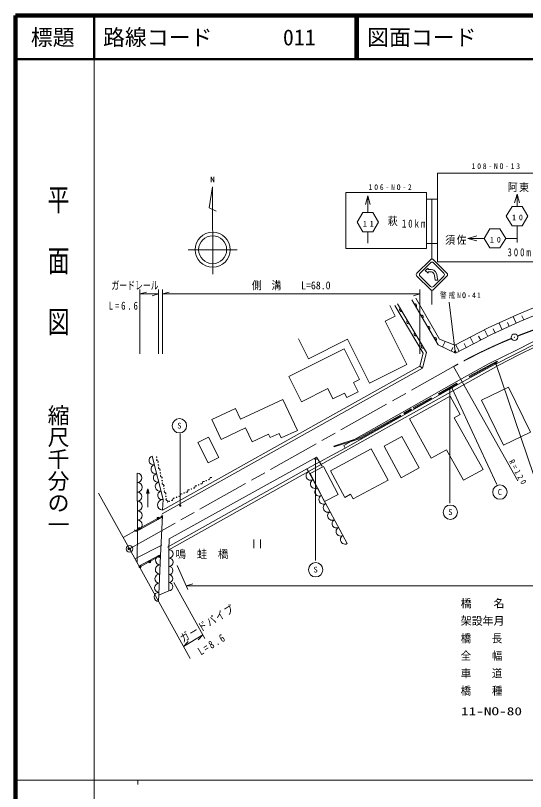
# Model space of a CAD drawing. Units: millimetres, scale not verified. Extents: x 40000 to 680000, y 20000 to 380000.
# Drawn here: x 40000 to 156598, y 202409 to 380000 of the extents above; entities that cross this region are included whole.
import ezdxf
from ezdxf.enums import TextEntityAlignment as Align

# ---------------------------------------------------------------- set-up
doc = ezdxf.new("R2010")
doc.units = ezdxf.units.MM
doc.header["$LTSCALE"] = 1000
doc.header["$PDMODE"] = 32
doc.header["$PDSIZE"] = 500
doc.linetypes.add('CHAIN', pattern=[18.5, 12, -1.5, 3.5, -1.5])
for name, color, linetype, lineweight in [('M-BGD', 7, 'Continuous', 13), ('M-BMK', 2, 'CHAIN', 13), ('M-BMK-SRVR', 3, 'Continuous', 13), ('M-STR-HTXT', 7, 'Continuous', 13), ('M-STR-STR1', 1, 'Continuous', 13), ('M-STR-STRC', 7, 'Continuous', 13), ('M-TTL', 2, 'Continuous', 140), ('M-TTL-BAND', 7, 'Continuous', 13), ('M-TTL-LINE', 7, 'Continuous', 50)]:
    doc.layers.add(name, color=color, linetype=linetype, lineweight=lineweight)
doc.layers.add('M-OTRS', color=6, linetype='Continuous')
doc.layers.add('M-TTL-TXT', color=7, linetype='Continuous')
doc.styles.add('@ＭＳ ゴシック', font='')
doc.styles.add('ＭＳ ゴシック', font='')
doc.styles.get('@ＭＳ ゴシック').set_extended_font_data('@MS Gothic')
doc.styles.get('ＭＳ ゴシック').set_extended_font_data('MS Gothic')

msp = doc.modelspace()

# ---------------------------------------------------------------- linework, layer by layer
at = {"layer": 'M-BGD'}
for p, q in [((130613, 314911), (136642, 304641)), ((136974, 305900), (131523, 315308)), ((133942, 302839), (127345, 314024)), ((154503, 309569), (153799, 311103)), ((156198, 310317), (155803, 311247)), ((151257, 308078), (150547, 309624)), ((152880, 308824), (152456, 309748)), ((148000, 306536), (147213, 308061)), ((149633, 307333), (149206, 308264)), ((144714, 304840), (143923, 306373)), ((146357, 305688), (145884, 306605)), ((137633, 304161), (138240, 305413)), ((139615, 303200), (140028, 304052)), ((141428, 303144), (140633, 304685)), ((143071, 303992), (142595, 304914)), ((133081, 299302), (133942, 302839)), ((143752, 297467), (150129, 300908)), ((143847, 297291), (150224, 300732)), ((150129, 300908), (150224, 300732)), ((73522, 265937), (133081, 299302)), ((73629, 266799), (132473, 299763)), ((132473, 299763), (133081, 299302)), ((143752, 297467), (143847, 297291)), ((136707, 293423), (140874, 295822)), ((136807, 293250), (140974, 295649)), ((140874, 295822), (140974, 295649)), ((136707, 293423), (136807, 293250)), ((130995, 290267), (135036, 292509)), ((131092, 290093), (135133, 292334)), ((135036, 292509), (135133, 292334)), ((90260, 290097), (91444, 287583)), ((128768, 288985), (130428, 289969)), ((128870, 288813), (130530, 289797)), ((130428, 289969), (130530, 289797)), ((130995, 290267), (131092, 290093)), ((128035, 288557), (128132, 288383)), ((128768, 288985), (128870, 288813)), ((106634, 276214), (115381, 281018)), ((112791, 281442), (112853, 281251)), ((115037, 281628), (115381, 281018)), ((73731, 269232), (71273, 279161)), ((67892, 262334), (67832, 275282)), ((74730, 258342), (106634, 276214)), ((75073, 257731), (106976, 275604)), ((106634, 276214), (106976, 275604)), ((115844, 259135), (106976, 275604)), ((70235, 267452), (70235, 271677)), ((73629, 266799), (73731, 269232)), ((68426, 262347), (72719, 264721)), ((72719, 264721), (73157, 264963)), ((64609, 260514), (67892, 262334)), ((67988, 262105), (68426, 262347)), ((94463, 260107), (94463, 258107)), ((95983, 258107), (95983, 260107)), ((67303, 255641), (73428, 258796)), ((75073, 257731), (75031, 248308)), ((72754, 256448), (68356, 254039)), ((72704, 245870), (73164, 256414)), ((72769, 247354), (75031, 248308))]:
    msp.add_line(p, q, dxfattribs=at)
for points in [[(196874, 318025), (184400, 317230), (176185, 316368), (168234, 314513), (160615, 312194), (155315, 309942), (148822, 306960), (140606, 302720), (136642, 304641)], [(136974, 305900), (140419, 304575), (148038, 308484), (154597, 311466), (159897, 313718), (167583, 316103), (175732, 318025), (183881, 318753), (197019, 319615)], [(115037, 281628), (142006, 296824), (148317, 300322), (154548, 303403), (158295, 305346), (167651, 308385), (172756, 309558), (179784, 310936), (188183, 311693), (196077, 312102), (363800, 316558)], [(115381, 281018), (142346, 296212), (148642, 299702), (154870, 302782), (158566, 304698), (167838, 307710), (172902, 308873), (179883, 310242), (188233, 310995), (196104, 311403), (363819, 315858)], [(104711, 306000), (106988, 301445), (115889, 305896), (120905, 295863), (129508, 300165), (124552, 310078), (126784, 311194), (125564, 313635)], [(132473, 299763), (133194, 302728), (126742, 313669)], [(127967, 312971), (127900, 312894), (127856, 312812), (127827, 312703), (127827, 312609), (127848, 312510), (127913, 312400), (127989, 312334), (128071, 312289), (128181, 312261), (128274, 312260), (128373, 312281)], [(131569, 313282), (131636, 313358), (131681, 313440), (131709, 313550), (131710, 313643), (131689, 313742), (131624, 313852), (131548, 313919), (131466, 313964), (131357, 313992), (131263, 313993), (131164, 313972)], [(133077, 310715), (133143, 310791), (133188, 310873), (133216, 310982), (133217, 311076), (133196, 311175), (133131, 311285), (133055, 311352), (132973, 311396), (132864, 311425), (132771, 311426), (132672, 311405)], [(106976, 275604), (142746, 295620), (150495, 299956), (155067, 302313), (158791, 304151), (163221, 305707), (168029, 307309), (173213, 308629), (179879, 309807), (186242, 310373)], [(129616, 310174), (129549, 310098), (129505, 310016), (129477, 309906), (129476, 309813), (129497, 309714), (129562, 309604), (129638, 309537), (129720, 309493), (129830, 309465), (129923, 309464), (130022, 309485)], [(131265, 307378), (131198, 307302), (131154, 307220), (131126, 307110), (131125, 307017), (131146, 306918), (131211, 306808), (131287, 306741), (131369, 306697), (131479, 306668), (131572, 306668), (131671, 306689)], [(134584, 308147), (134650, 308224), (134695, 308306), (134724, 308415), (134724, 308508), (134703, 308607), (134639, 308718), (134562, 308784), (134481, 308829), (134371, 308857), (134278, 308858), (134179, 308837)], [(136091, 305580), (136158, 305656), (136202, 305738), (136231, 305848), (136232, 305941), (136211, 306040), (136146, 306150), (136070, 306217), (135988, 306262), (135878, 306290), (135785, 306291), (135686, 306270)], [(132914, 304582), (132848, 304505), (132803, 304423), (132775, 304314), (132774, 304220), (132795, 304121), (132860, 304011), (132937, 303945), (133019, 303900), (133128, 303872), (133221, 303871), (133320, 303892)], [(102523, 297352), (115175, 303678), (118672, 296682)], [(111395, 294606), (105396, 291607), (102523, 297352)], [(118672, 296682), (117302, 295997), (118354, 293894), (115757, 292596), (115255, 293602), (112568, 292259), (111395, 294606)], [(91444, 287583), (101099, 292130), (104437, 285043), (100756, 283309)], [(130071, 287663), (139411, 292845), (141697, 288725)], [(90260, 290097), (84849, 287549), (86998, 282986), (92599, 285624), (94099, 282439), (97837, 284200), (98213, 283401), (100259, 284365), (100756, 283309)], [(112791, 281442), (118797, 283403), (128035, 288557)], [(112853, 281251), (118877, 283219), (128132, 288383)], [(138554, 280602), (142422, 273630), (146892, 276111), (140318, 287960), (141697, 288725)], [(138554, 280602), (135063, 278665), (130071, 287663)], [(121330, 280816), (112012, 275787), (115293, 269708)], [(117176, 269368), (125177, 273687), (121330, 280816)], [(75073, 257731), (75127, 260201), (108838, 278931), (110111, 276858)], [(72355, 278497), (72276, 278362), (72267, 278245), (72328, 278143), (72459, 278059), (72590, 277974), (72651, 277873), (72642, 277756), (72563, 277621)], [(72783, 276697), (72699, 276555), (72690, 276431), (72754, 276324), (72892, 276235), (73031, 276146), (73095, 276039), (73086, 275915), (73002, 275773)], [(73210, 274897), (73131, 274763), (73122, 274645), (73183, 274544), (73315, 274459), (73446, 274375), (73507, 274274), (73498, 274156), (73419, 274021)], [(84018, 273781), (84178, 273740), (84300, 273764), (84385, 273856), (84433, 274013), (84481, 274171), (84566, 274262), (84688, 274287), (84847, 274245)], [(73638, 273097), (73555, 272955), (73545, 272831), (73610, 272724), (73748, 272635), (73887, 272546), (73951, 272439), (73942, 272315), (73858, 272173)], [(80615, 271876), (80775, 271835), (80897, 271860), (80982, 271951), (81030, 272108), (81078, 272266), (81163, 272357), (81285, 272382), (81444, 272340)], [(82317, 272829), (82485, 272785), (82613, 272811), (82703, 272907), (82753, 273073), (82804, 273239), (82893, 273335), (83022, 273361), (83189, 273317)], [(74066, 271297), (73987, 271163), (73978, 271045), (74039, 270944), (74170, 270860), (74301, 270775), (74363, 270674), (74354, 270556), (74274, 270422)], [(77256, 269996), (77423, 269952), (77552, 269978), (77642, 270074), (77692, 270240), (77742, 270406), (77832, 270502), (77961, 270528), (78128, 270484)], [(78957, 270948), (79117, 270907), (79239, 270932), (79324, 271023), (79372, 271180), (79420, 271338), (79505, 271429), (79627, 271454), (79786, 271412)], [(115293, 269708), (116609, 270418), (117176, 269368)], [(74494, 269498), (74411, 269356), (74401, 269231), (74466, 269125), (74604, 269035), (74742, 268946), (74807, 268840), (74797, 268715), (74714, 268573)], [(75554, 269044), (75713, 269002), (75836, 269027), (75921, 269118), (75969, 269276), (76017, 269433), (76102, 269524), (76224, 269549), (76383, 269508)], [(73440, 265691), (73479, 265621), (73502, 265497), (73498, 265380), (73459, 265244), (73400, 265143), (73297, 265040), (73157, 264963)], [(67988, 262105), (67848, 262028), (67751, 261997), (67617, 261992), (67518, 262005), (67426, 262046), (67316, 262122), (67250, 262200), (67221, 262253)]]:
    msp.add_lwpolyline(points, dxfattribs=at)
for points in [[(157755, 284650), (152754, 294954), (146550, 291943), (151551, 281638)], [(84064, 277648), (81720, 282301), (84138, 283519), (86481, 278866)], [(128210, 274213), (124261, 281402), (128337, 283641), (132286, 276453)], [(113740, 270357), (110408, 276774), (107342, 275182), (110674, 268765)], [(70235, 271677), (69915, 270677), (70555, 270677)], [(70235, 271557), (69975, 270717), (70495, 270717)], [(70235, 271437), (70035, 270757), (70435, 270757)], [(70235, 271317), (70095, 270797), (70375, 270797)], [(70235, 271197), (70155, 270837), (70315, 270837)], [(70235, 271037), (70215, 270877), (70255, 270877)]]:
    msp.add_lwpolyline(points, close=True, dxfattribs=at)
for centre, radius in [((72250, 278935), 54), ((72250, 278935), 36), ((72250, 278935), 18), ((72250, 278935), 1.8), ((72673, 277159), 57), ((72673, 277159), 38), ((72673, 277159), 19), ((72673, 277159), 1.9), ((73106, 275335), 54), ((73106, 275335), 36), ((73106, 275335), 18), ((73106, 275335), 1.8), ((73528, 273559), 57), ((73528, 273559), 38), ((73528, 273559), 19), ((73528, 273559), 1.9), ((83604, 273549), 57), ((83604, 273549), 38), ((83604, 273549), 19), ((83604, 273549), 1.9), ((73962, 271735), 54), ((73962, 271735), 36), ((73962, 271735), 18), ((73962, 271735), 1.8), ((81881, 272584), 60), ((81881, 272584), 40), ((81881, 272584), 20), ((81881, 272584), 2), ((74384, 269960), 57), ((74384, 269960), 38), ((74384, 269960), 19), ((74384, 269960), 1.9), ((78543, 270716), 57), ((78543, 270716), 38), ((78543, 270716), 19), ((78543, 270716), 1.9), ((80201, 271644), 57), ((80201, 271644), 38), ((80201, 271644), 19), ((80201, 271644), 1.9), ((75140, 268812), 57), ((75140, 268812), 38), ((75140, 268812), 19), ((75140, 268812), 1.9), ((76819, 269752), 60), ((76819, 269752), 40), ((76819, 269752), 20), ((76819, 269752), 2), ((72598, 264940), 250), ((72598, 264940), 150), ((72598, 264940), 50), ((68305, 262566), 250), ((68305, 262566), 150), ((68305, 262566), 50), ((72874, 256228), 250), ((72874, 256228), 150), ((72874, 256228), 50), ((68476, 253820), 250), ((68476, 253820), 150), ((70675, 255024), 250), ((70675, 255024), 150), ((70675, 255024), 50), ((68476, 253820), 50)]:
    msp.add_circle(centre, radius, dxfattribs=at)
for centre, radius, start, end in [((71520, 278163), 1000, 103.90403, 283.90403), ((72013, 276173), 1050, 103.90403, 283.90403), ((107476, 274676), 1050, 118.30076, 298.30076), ((67837, 274184), 1050, 270.26347, 90.26347), ((72505, 274183), 1000, 103.90403, 283.90403), ((108471, 272827), 1050, 118.30076, 298.30076), ((67847, 272034), 1100, 270.26347, 90.26347), ((72998, 272193), 1050, 103.90403, 283.90403), ((109443, 271022), 1000, 118.30076, 298.30076), ((67857, 269884), 1050, 270.26347, 90.26347), ((73491, 270203), 1000, 103.90403, 283.90403), ((110415, 269217), 1050, 118.30076, 298.30076), ((67867, 267734), 1100, 270.26347, 90.26347), ((73679, 267998), 1200, 87.60807, 267.60807), ((111411, 267368), 1050, 118.30076, 298.30076), ((67877, 265584), 1050, 270.26347, 90.26347), ((112406, 265519), 1050, 118.30076, 298.30076), ((67887, 263434), 1100, 270.26347, 90.26347), ((113378, 263714), 1000, 118.30076, 298.30076), ((114350, 261909), 1050, 118.30076, 298.30076), ((115346, 260060), 1050, 118.30076, 298.30076), ((75068, 256781), 950, 269.7476, 89.7476), ((73118, 255361), 1100, 87.50349, 267.50349), ((75060, 254881), 950, 269.7476, 89.7476), ((73024, 253213), 1050, 87.50349, 267.50349), ((75052, 252981), 950, 269.7476, 89.7476), ((72933, 251115), 1050, 87.50349, 267.50349), ((75043, 251131), 900, 269.7476, 89.7476), ((72841, 249017), 1050, 87.50349, 267.50349), ((75035, 249281), 950, 269.7476, 89.7476), ((72750, 246919), 1050, 87.50349, 267.50349)]:
    msp.add_arc(centre, radius, start, end, dxfattribs=at)
at = {"layer": 'M-BMK'}
msp.add_line((66035, 257935), (140153, 299663), dxfattribs=at)
for start, end in [(91.61383, 111.6452), (112.36462, 119.37866)]:
    msp.add_arc((199023, 195095), 120000, start, end, dxfattribs=at)
at = {"layer": 'M-BMK-SRVR'}
for p, q in [((85050, 340800), (84257, 335999)), ((85050, 340800), (85081, 320800)), ((84257, 335999), (85859, 335201)), ((90672, 326409), (79472, 326391)), ((66035, 257935), (59003, 270657)), ((66035, 257935), (79896, 232859))]:
    msp.add_line(p, q, dxfattribs=at)
msp.add_lwpolyline([(84699, 341840), (84697, 343075), (85340, 341838), (85331, 343077)], dxfattribs=at)
for centre, radius in [((85072, 326400), 4000), ((85072, 326400), 3200), ((154076, 306360), 750), ((154076, 306360), 30), ((66035, 257935), 750), ((66035, 257935), 30)]:
    msp.add_circle(centre, radius, dxfattribs=at)
at = {"layer": 'M-OTRS'}
msp.add_point((66035, 257935), dxfattribs=at)
at = {"layer": 'M-STR-HTXT'}
for p, q in [((68426, 302582), (68426, 317274)), ((68426, 316274), (69926, 316694)), ((68426, 316274), (72719, 316274)), ((72719, 316274), (71219, 315854)), ((72719, 317274), (72719, 302582)), ((73629, 302582), (73629, 317274)), ((73629, 316274), (75129, 316694)), ((73629, 316274), (132473, 316274)), ((132473, 316274), (130973, 315854)), ((132473, 317274), (132473, 302582)), ((154870, 273521), (140153, 299663)), ((76922, 254145), (79415, 248607)), ((76185, 250242), (83275, 237413)), ((79016, 249495), (80516, 249915)), ((79016, 249495), (363454, 249495)), ((82792, 238289), (78381, 235598)), ((82792, 238289), (81730, 237149)), ((78381, 235598), (79443, 236738))]:
    msp.add_line(p, q, dxfattribs=at)
at = {"layer": 'M-STR-STR1'}
for p, q in [((67892, 262334), (73580, 265489)), ((73164, 256414), (73580, 265489)), ((67892, 262334), (67786, 254767)), ((68344, 253758), (73164, 256414))]:
    msp.add_line(p, q, dxfattribs=at)
at = {"layer": 'M-STR-STRC'}
for p, q in [((120561, 334891), (120561, 338757)), ((133975, 337954), (136512, 337954)), ((135208, 337954), (135208, 324307)), ((154674, 336353), (154674, 339142)), ((153524, 336297), (155824, 336297)), ((119411, 334891), (121711, 334891)), ((119411, 330479), (121711, 330479)), ((120561, 330479), (120561, 327862)), ((148475, 331211), (150775, 331211)), ((153524, 331885), (155824, 331885)), ((154674, 331885), (154674, 328075)), ((147155, 329005), (143457, 329005)), ((152095, 329005), (154674, 329005)), ((133975, 327820), (136512, 327820)), ((148475, 326799), (150775, 326799)), ((134849, 324118), (131782, 321051)), ((134849, 323411), (132489, 321051)), ((135556, 324118), (138624, 321051)), ((137916, 321051), (135556, 323411)), ((134345, 322165), (134346, 321865)), ((131782, 320344), (134849, 317277)), ((134849, 317984), (132489, 320344)), ((134346, 321370), (134346, 321070)), ((138624, 320344), (135556, 317277)), ((137916, 320344), (135556, 317984)), ((135985, 319403), (136545, 319403)), ((135208, 317109), (135208, 313879)), ((140489, 303106), (139139, 314430)), ((149857, 300362), (158409, 274935)), ((139730, 294826), (150048, 272668)), ((139284, 294607), (139284, 268362)), ((77659, 267832), (77659, 284369)), ((108620, 278463), (108620, 255273))]:
    msp.add_line(p, q, dxfattribs=at)
for points in [[(161087, 323630), (136512, 323630), (136512, 343902), (161087, 343902)], [(115523, 326690), (133975, 326690), (133975, 339460), (115523, 339460)]]:
    msp.add_lwpolyline(points, close=True, dxfattribs=at)
for points in [[(120001, 336757), (120561, 338757), (121121, 336757)], [(154114, 337142), (154674, 339142), (155234, 337142)], [(153524, 331885), (152204, 334091), (153524, 336297)], [(155824, 336297), (157144, 334091), (155824, 331885)], [(119411, 330479), (118091, 332685), (119411, 334891)], [(121711, 334891), (123031, 332685), (121711, 330479)], [(148475, 326799), (147155, 329005), (148475, 331211)], [(150775, 331211), (152095, 329005), (150775, 326799)], [(145457, 328445), (143457, 329005), (145457, 329565)], [(134345, 322165), (133651, 321618), (134346, 321070)]]:
    msp.add_lwpolyline(points, dxfattribs=at)
for centre, radius in [((140489, 303106), 150), ((140489, 303106), 90), ((140489, 303106), 30), ((149857, 300362), 150), ((149857, 300362), 90), ((149857, 300362), 30), ((139730, 294826), 150), ((139730, 294826), 90), ((139730, 294826), 30), ((139284, 294607), 150), ((139284, 294607), 90), ((139284, 294607), 30), ((77472, 286104), 1642), ((108620, 278463), 150), ((108620, 278463), 90), ((108620, 278463), 30), ((150749, 270929), 1642), ((77659, 267832), 150), ((77659, 267832), 90), ((77659, 267832), 30), ((139427, 266321), 1642), ((108620, 253156), 1642)]:
    msp.add_circle(centre, radius, dxfattribs=at)
for centre, start, end in [((135203, 323764), 45, 135), ((135203, 323057), 45, 135.00015), ((132136, 320697), 135, 225), ((132843, 320697), 135.00016, 224.99989), ((137563, 320697), 314.99995, 45), ((138270, 320697), 315, 45), ((135203, 318337), 224.99989, 314.99995), ((135203, 317630), 225, 315)]:
    msp.add_arc(centre, 500, start, end, dxfattribs=at)
for points in [[(136545, 319403), (136422, 320376), (136300, 321348), (135676, 321688), (135333, 321874), (134839, 321870), (134346, 321865)], [(135985, 319403), (135897, 320184), (135809, 320964), (135311, 321232), (135060, 321367), (134706, 321372), (134346, 321370)]]:
    msp.add_open_spline(points, degree=3, knots=[0, 0, 0, 0, 1, 1, 1, 2, 2, 2, 2], dxfattribs=at)
at = {"layer": 'M-TTL'}
for p, q in [((680000, 380000), (40000, 380000)), ((40000, 380000), (40000, 20000))]:
    msp.add_line(p, q, dxfattribs=at)
at = {"layer": 'M-TTL-BAND'}
for p, q in [((58000, 370000), (58000, 20000)), ((40000, 205000), (579000, 205000)), ((68000, 205000), (68000, 204000))]:
    msp.add_line(p, q, dxfattribs=at)
at = {"layer": 'M-TTL-LINE'}
for p, q in [((58000, 380000), (58000, 370000)), ((117750, 380000), (117750, 370000)), ((118250, 380000), (118250, 370000)), ((40000, 370000), (680000, 370000))]:
    msp.add_line(p, q, dxfattribs=at)

# ---------------------------------------------------------------- texts
at = {"layer": 'M-STR-HTXT', "style": 'ＭＳ ゴシック'}
for s, width, p in [('ガードレール', 0.7, (61930, 316774)), ('側\u3000溝\u3000\u3000L=68.0', 0.9, (94043, 316774))]:
    msp.add_text(s, height=1833, dxfattribs=dict(at, width=width)).set_placement(p, align=Align.BOTTOM_LEFT)
at = {"layer": 'M-STR-HTXT', "color": 1, "style": 'ＭＳ ゴシック'}
for s, p in [('橋\u3000\u3000名', (141802, 243984)), ('架設年月', (141802, 239984))]:
    msp.add_text(s, height=1833, dxfattribs=at).set_placement(p, align=Align.BOTTOM_LEFT)
at = {"layer": 'M-STR-HTXT', "color": 1, "style": 'ＭＳ ゴシック', "width": 0.95}
for s, p in [('橋\u3000\u3000長', (141802, 235984)), ('全\u3000\u3000幅', (141802, 231984)), ('車\u3000\u3000道', (141802, 227984)), ('橋\u3000\u3000種', (141802, 223984))]:
    msp.add_text(s, height=1833, dxfattribs=at).set_placement(p, align=Align.BOTTOM_LEFT)
at = {"layer": 'M-STR-HTXT', "insert": (61314, 312646), "char_height": 1833, "attachment_point": 7, "style": 'ＭＳ ゴシック'}
msp.add_mtext('\\T1.42;\\W0.8;L=6.6', dxfattribs=at)
at = {"layer": 'M-STR-HTXT', "attachment_point": 7, "style": 'ＭＳ ゴシック'}
for s, insert, char_height, rotation in [('\\T1.54;\\W0.8;R=120', (152747, 277919), 1320, 299.1), ('\\T1.15;\\W0.8;ガードパイプ', (78365, 236338), 1833, 31.4), ('\\T1.42;\\W0.8;L=8.6', (82399, 233502), 1833, 31.4)]:
    msp.add_mtext(s, dxfattribs=dict(at, insert=insert, char_height=char_height, rotation=rotation))
at = {"layer": 'M-STR-HTXT', "color": 1, "insert": (76591, 255595), "char_height": 1833, "attachment_point": 7, "style": 'ＭＳ ゴシック'}
msp.add_mtext('\\T2.04;\\W0.95;鳴蛙橋', dxfattribs=at)
at = {"layer": 'M-STR-STR1', "style": 'ＭＳ ゴシック', "width": 1.4}
msp.add_text('11-NO-80', height=1833, dxfattribs=at).set_placement((141841, 219305), align=Align.BOTTOM_LEFT)
at = {"layer": 'M-STR-STRC', "style": 'ＭＳ ゴシック'}
for s, height, width, p in [('萩', 1833, 0.9, (125130, 331493)), ('S', 1320, 1.1, (76977, 285078)), ('C', 1320, 1.1, (150254, 269903)), ('S', 1320, 1.1, (138932, 265295)), ('S', 1320, 1.1, (108125, 252130))]:
    msp.add_text(s, height=height, dxfattribs=dict(at, width=width)).set_placement(p, align=Align.BOTTOM_LEFT)
at = {"layer": 'M-STR-STRC', "attachment_point": 7, "style": 'ＭＳ ゴシック'}
for s, insert, char_height in [('\\T1.48;\\W0.8;108-NO-13', (144294, 344833), 1320), ('\\T1.49;\\W0.8;106-NO-2', (120743, 340037), 1320), ('\\T1.16;\\W0.9;阿東', (152544, 339577), 1833), ('\\T1.68;\\W0.9;10', (153525, 333111), 1320), ('\\T1.68;\\W0.9;11', (119412, 331705), 1320), ('\\T1.45;\\W0.8;10km', (128351, 331435), 1833), ('\\T1.16;\\W0.9;須佐', (138251, 327510), 1833), ('\\T1.68;\\W0.9;10', (148476, 328025), 1320), ('\\T1.45;\\W0.8;300m', (152485, 324874), 1833), ('\\T1.32;\\W0.8;警戒NO-41', (137073, 315161), 1320)]:
    msp.add_mtext(s, dxfattribs=dict(at, insert=insert, char_height=char_height))
at = {"layer": 'M-TTL-BAND', "style": '@ＭＳ ゴシック', "width": 1.4}
msp.add_text('平  面  図', height=3666, rotation=270, dxfattribs=at).set_placement((49777, 306475), align=Align.MIDDLE_RIGHT)
at = {"layer": 'M-TTL-BAND', "style": '@ＭＳ ゴシック'}
msp.add_text('縮尺千分の一', height=3666, rotation=270, dxfattribs=at).set_placement((49777, 261030), align=Align.MIDDLE_RIGHT)
at = {"layer": 'M-TTL-TXT', "style": 'ＭＳ ゴシック'}
msp.add_text('標題', height=3666, dxfattribs=at).set_placement((48500, 375000), align=Align.MIDDLE_CENTER)
for s, p in [('路線コード', (60000, 375000)), ('011', (101142, 375000)), ('図面コード', (120380, 375000))]:
    msp.add_text(s, height=3666, dxfattribs=at).set_placement(p, align=Align.MIDDLE_LEFT)

doc.saveas('drawing.dxf')
